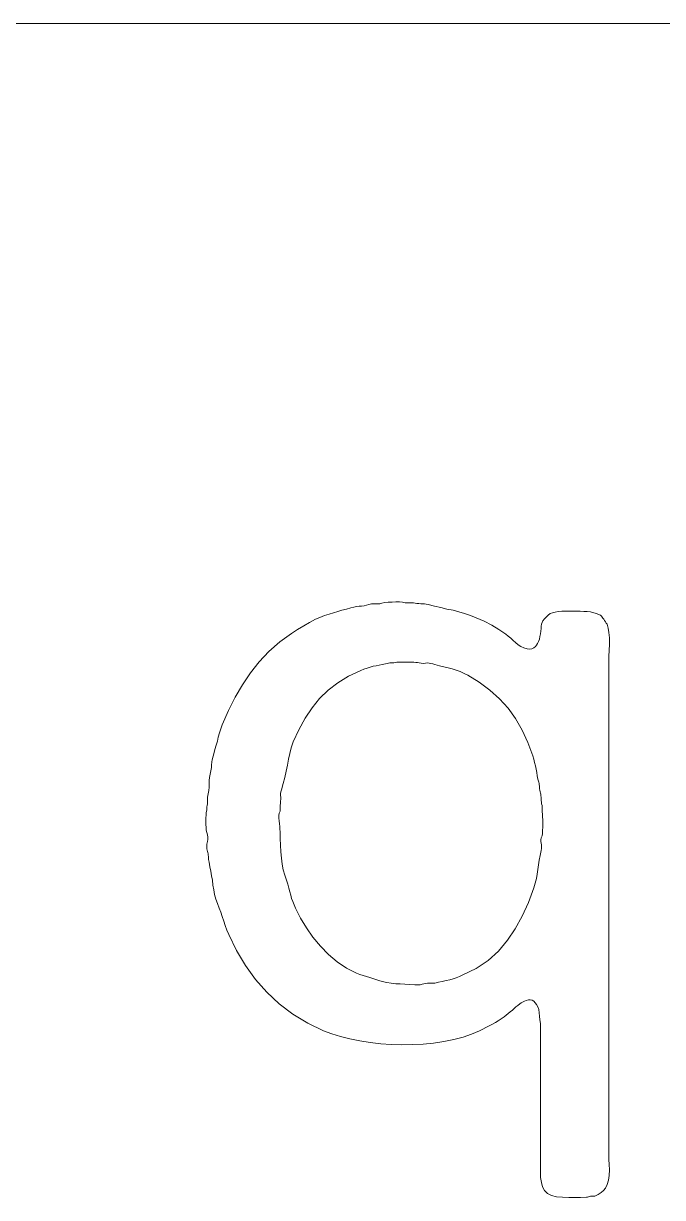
# Model space of a CAD drawing. Header units: millimetres. Extents: x 0 to 160, y 0 to 160.
# Drawn here: x 104.13 to 115.01, y 139.99 to 160 of the extents above; entities that cross this region are included whole.
import ezdxf

# ---------------------------------------------------------------- set-up
doc = ezdxf.new("R2010")
doc.units = ezdxf.units.MM
doc.layers.add('LayerBaseFrame', color=1, linetype='CONTINUOUS', lineweight=0)
doc.layers.add('TextOutline', color=7, linetype='CONTINUOUS', lineweight=0)

# ---------------------------------------------------------------- blocks, each defined once
blk = doc.blocks.new('ELayerBase')
at = {"layer": 'LayerBaseFrame'}
blk.add_line((140, 0), (20, 0), dxfattribs=at)

msp = doc.modelspace()

# ---------------------------------------------------------------- linework, layer by layer
at = {"layer": 'TextOutline'}
for p, q in [((109.701, 150.042), (109.749, 150.054)), ((109.749, 150.054), (109.796, 150.063)), ((109.796, 150.063), (109.84, 150.068)), ((109.84, 150.068), (109.883, 150.07)), ((109.883, 150.07), (109.925, 150.078)), ((109.883, 150.07), (109.883, 150.07)), ((109.883, 150.07), (109.883, 150.07)), ((109.925, 150.078), (109.967, 150.088)), ((109.967, 150.088), (110.009, 150.099)), ((110.009, 150.099), (110.052, 150.112)), ((110.052, 150.112), (110.192, 150.112)), ((110.192, 150.112), (110.231, 150.124)), ((110.192, 150.112), (110.192, 150.112)), ((110.192, 150.112), (110.192, 150.112)), ((110.231, 150.124), (110.279, 150.133)), ((110.279, 150.133), (110.336, 150.138)), ((110.336, 150.138), (110.402, 150.14)), ((110.402, 150.14), (110.469, 150.145)), ((110.402, 150.14), (110.402, 150.14)), ((110.402, 150.14), (110.402, 150.14)), ((110.469, 150.145), (110.528, 150.144)), ((110.528, 150.144), (110.581, 150.138)), ((110.581, 150.138), (110.627, 150.126)), ((110.627, 150.126), (110.767, 150.126)), ((110.767, 150.126), (110.767, 150.126)), ((110.767, 150.126), (110.767, 150.126)), ((110.767, 150.126), (110.796, 150.12)), ((110.796, 150.12), (110.826, 150.116)), ((110.826, 150.116), (110.859, 150.113)), ((110.859, 150.113), (110.893, 150.112)), ((110.893, 150.112), (110.893, 150.112)), ((110.893, 150.112), (110.893, 150.112)), ((110.893, 150.112), (110.922, 150.111)), ((110.922, 150.111), (110.953, 150.109)), ((110.953, 150.109), (110.985, 150.104)), ((110.985, 150.104), (111.019, 150.098)), ((111.019, 150.098), (111.019, 150.098)), ((111.019, 150.098), (111.019, 150.098)), ((111.019, 150.098), (111.125, 150.071)), ((111.125, 150.071), (111.23, 150.046)), ((109.098, 149.846), (109.175, 149.879)), ((109.175, 149.879), (109.252, 149.909)), ((109.252, 149.909), (109.329, 149.935)), ((109.329, 149.935), (109.406, 149.958)), ((109.406, 149.958), (109.477, 149.979)), ((109.406, 149.958), (109.406, 149.958)), ((109.406, 149.958), (109.406, 149.958)), ((109.477, 149.979), (109.55, 150)), ((109.55, 150), (109.625, 150.021)), ((109.625, 150.021), (109.701, 150.042)), ((109.701, 150.042), (109.701, 150.042)), ((109.701, 150.042), (109.701, 150.042)), ((111.23, 150.046), (111.335, 150.022)), ((111.335, 150.022), (111.44, 150)), ((111.44, 150), (111.44, 150)), ((111.44, 150), (111.44, 150)), ((111.44, 150), (111.538, 149.976)), ((111.538, 149.976), (111.636, 149.947)), ((111.636, 149.947), (111.735, 149.913)), ((111.735, 149.913), (111.833, 149.874)), ((111.833, 149.874), (111.833, 149.874)), ((111.833, 149.874), (111.833, 149.874)), ((111.833, 149.874), (111.97, 149.814)), ((112.998, 149.852), (113.028, 149.884)), ((113.028, 149.884), (113.061, 149.915)), ((113.061, 149.915), (113.095, 149.944)), ((113.095, 149.944), (113.134, 149.957)), ((113.095, 149.944), (113.095, 149.944)), ((113.095, 149.944), (113.095, 149.944)), ((113.134, 149.957), (113.179, 149.968)), ((113.179, 149.968), (113.232, 149.978)), ((113.232, 149.978), (113.291, 149.986)), ((113.291, 149.986), (113.291, 149.986)), ((113.291, 149.986), (113.291, 149.986)), ((113.291, 149.986), (113.349, 149.986)), ((113.349, 149.986), (113.411, 149.986)), ((113.411, 149.986), (113.475, 149.986)), ((113.475, 149.986), (113.544, 149.986)), ((113.544, 149.986), (113.544, 149.986)), ((113.544, 149.986), (113.544, 149.986)), ((113.544, 149.986), (113.606, 149.985)), ((113.606, 149.985), (113.667, 149.982)), ((113.667, 149.982), (113.725, 149.978)), ((113.725, 149.978), (113.782, 149.972)), ((113.782, 149.972), (113.782, 149.972)), ((113.782, 149.972), (113.782, 149.972)), ((113.782, 149.972), (113.835, 149.958)), ((113.835, 149.958), (113.88, 149.944)), ((113.88, 149.944), (113.919, 149.93)), ((113.919, 149.93), (113.951, 149.916)), ((113.951, 149.916), (113.951, 149.916)), ((113.951, 149.916), (113.951, 149.916)), ((113.951, 149.916), (113.965, 149.901)), ((113.965, 149.901), (113.979, 149.884)), ((113.979, 149.884), (113.993, 149.866)), ((113.993, 149.866), (114.007, 149.846)), ((108.691, 149.607), (108.795, 149.675)), ((108.795, 149.675), (108.898, 149.737)), ((108.898, 149.737), (108.999, 149.794)), ((108.999, 149.794), (109.098, 149.846)), ((109.098, 149.846), (109.098, 149.846)), ((109.098, 149.846), (109.098, 149.846)), ((111.97, 149.814), (112.099, 149.748)), ((112.099, 149.748), (112.222, 149.674)), ((112.222, 149.674), (112.338, 149.593)), ((112.934, 149.643), (112.941, 149.691)), ((112.941, 149.691), (112.943, 149.731)), ((112.941, 149.691), (112.941, 149.691)), ((112.941, 149.691), (112.941, 149.691)), ((112.943, 149.731), (112.948, 149.765)), ((112.948, 149.765), (112.957, 149.794)), ((112.957, 149.794), (112.969, 149.818)), ((112.969, 149.818), (112.998, 149.852)), ((112.969, 149.818), (112.969, 149.818)), ((112.969, 149.818), (112.969, 149.818)), ((114.007, 149.846), (114.007, 149.846)), ((114.007, 149.846), (114.007, 149.846)), ((114.007, 149.846), (114.021, 149.825)), ((114.021, 149.825), (114.035, 149.804)), ((114.035, 149.804), (114.049, 149.783)), ((114.049, 149.783), (114.063, 149.762)), ((114.063, 149.762), (114.063, 149.762)), ((114.063, 149.762), (114.063, 149.762)), ((114.063, 149.762), (114.081, 149.698)), ((114.081, 149.698), (114.094, 149.621)), ((108.305, 149.299), (108.49, 149.46)), ((108.49, 149.46), (108.691, 149.607)), ((108.691, 149.607), (108.691, 149.607)), ((108.691, 149.607), (108.691, 149.607)), ((112.338, 149.593), (112.338, 149.593)), ((112.338, 149.593), (112.338, 149.593)), ((112.338, 149.593), (112.38, 149.558)), ((112.38, 149.558), (112.422, 149.523)), ((112.422, 149.523), (112.464, 149.488)), ((112.464, 149.488), (112.506, 149.453)), ((112.506, 149.453), (112.506, 149.453)), ((112.506, 149.453), (112.506, 149.453)), ((112.506, 149.453), (112.55, 149.414)), ((112.881, 149.435), (112.898, 149.47)), ((112.898, 149.47), (112.913, 149.509)), ((112.913, 149.509), (112.92, 149.552)), ((112.913, 149.509), (112.913, 149.509)), ((112.913, 149.509), (112.913, 149.509)), ((112.92, 149.552), (112.927, 149.597)), ((112.927, 149.597), (112.934, 149.643)), ((114.094, 149.621), (114.102, 149.53)), ((114.102, 149.53), (114.105, 149.425)), ((108.139, 149.123), (108.305, 149.299)), ((112.55, 149.414), (112.597, 149.383)), ((112.597, 149.383), (112.648, 149.358)), ((112.648, 149.358), (112.702, 149.341)), ((112.702, 149.341), (112.702, 149.341)), ((112.702, 149.341), (112.702, 149.341)), ((112.702, 149.341), (112.743, 149.338)), ((112.743, 149.338), (112.779, 149.344)), ((112.779, 149.344), (112.813, 149.359)), ((112.813, 149.359), (112.843, 149.383)), ((112.843, 149.383), (112.863, 149.407)), ((112.843, 149.383), (112.843, 149.383)), ((112.843, 149.383), (112.843, 149.383)), ((112.863, 149.407), (112.881, 149.435)), ((114.099, 149.317), (114.094, 149.218)), ((114.105, 149.425), (114.099, 149.317)), ((114.105, 149.425), (114.105, 149.425)), ((114.105, 149.425), (114.105, 149.425)), ((107.99, 148.934), (108.139, 149.123)), ((110.13, 149.054), (110.08, 149.046)), ((110.181, 149.064), (110.13, 149.054)), ((110.235, 149.075), (110.181, 149.064)), ((110.29, 149.088), (110.235, 149.075)), ((110.317, 149.094), (110.29, 149.088)), ((110.29, 149.088), (110.29, 149.088)), ((110.29, 149.088), (110.29, 149.088)), ((110.343, 149.099), (110.317, 149.094)), ((110.366, 149.102), (110.343, 149.099)), ((110.388, 149.102), (110.366, 149.102)), ((110.41, 149.103), (110.388, 149.102)), ((110.388, 149.102), (110.388, 149.102)), ((110.388, 149.102), (110.388, 149.102)), ((110.434, 149.106), (110.41, 149.103)), ((110.459, 149.11), (110.434, 149.106)), ((110.486, 149.116), (110.459, 149.11)), ((110.613, 149.116), (110.486, 149.116)), ((110.486, 149.116), (110.486, 149.116)), ((110.486, 149.116), (110.486, 149.116)), ((110.642, 149.116), (110.613, 149.116)), ((110.672, 149.116), (110.642, 149.116)), ((110.705, 149.116), (110.672, 149.116)), ((110.739, 149.116), (110.705, 149.116)), ((110.773, 149.116), (110.739, 149.116)), ((110.739, 149.116), (110.739, 149.116)), ((110.739, 149.116), (110.739, 149.116)), ((110.805, 149.113), (110.773, 149.116)), ((110.836, 149.109), (110.805, 149.113)), ((110.865, 149.102), (110.836, 149.109)), ((110.9, 149.097), (110.865, 149.102)), ((110.865, 149.102), (110.865, 149.102)), ((110.865, 149.102), (110.865, 149.102)), ((110.935, 149.095), (110.9, 149.097)), ((110.97, 149.097), (110.935, 149.095)), ((111.005, 149.102), (110.97, 149.097)), ((111.034, 149.101), (111.005, 149.102)), ((111.005, 149.102), (111.005, 149.102)), ((111.005, 149.102), (111.005, 149.102)), ((111.065, 149.095), (111.034, 149.101)), ((111.097, 149.087), (111.065, 149.095)), ((111.132, 149.074), (111.097, 149.087)), ((111.208, 149.054), (111.132, 149.074)), ((111.132, 149.074), (111.132, 149.074)), ((111.132, 149.074), (111.132, 149.074)), ((111.282, 149.036), (111.208, 149.054)), ((114.092, 149.128), (114.091, 149.046)), ((114.094, 149.218), (114.092, 149.128)), ((107.855, 148.732), (107.99, 148.934)), ((107.99, 148.934), (107.99, 148.934)), ((107.99, 148.934), (107.99, 148.934)), ((109.662, 148.878), (109.477, 148.766)), ((109.869, 148.976), (109.662, 148.878)), ((109.924, 148.996), (109.869, 148.976)), ((109.869, 148.976), (109.869, 148.976)), ((109.869, 148.976), (109.869, 148.976)), ((109.978, 149.015), (109.924, 148.996)), ((110.03, 149.031), (109.978, 149.015)), ((110.08, 149.046), (110.03, 149.031)), ((110.08, 149.046), (110.08, 149.046)), ((110.08, 149.046), (110.08, 149.046)), ((111.355, 149.019), (111.282, 149.036)), ((111.426, 149.004), (111.355, 149.019)), ((111.495, 148.981), (111.426, 149.004)), ((111.426, 149.004), (111.426, 149.004)), ((111.426, 149.004), (111.426, 149.004)), ((111.563, 148.955), (111.495, 148.981)), ((111.629, 148.925), (111.563, 148.955)), ((111.693, 148.892), (111.629, 148.925)), ((111.888, 148.773), (111.693, 148.892)), ((111.693, 148.892), (111.693, 148.892)), ((111.693, 148.892), (111.693, 148.892)), ((114.091, 149.046), (114.091, 140.813)), ((107.73, 148.517), (107.855, 148.732)), ((109.477, 148.766), (109.312, 148.64)), ((112.068, 148.64), (111.888, 148.773)), ((107.616, 148.29), (107.73, 148.517)), ((109.168, 148.499), (109.04, 148.337)), ((109.312, 148.64), (109.168, 148.499)), ((109.168, 148.499), (109.168, 148.499)), ((109.168, 148.499), (109.168, 148.499)), ((112.232, 148.492), (112.068, 148.64)), ((112.38, 148.331), (112.232, 148.492)), ((107.513, 148.05), (107.616, 148.29)), ((109.04, 148.337), (108.923, 148.159)), ((112.506, 148.154), (112.38, 148.331)), ((112.38, 148.331), (112.38, 148.331)), ((112.38, 148.331), (112.38, 148.331)), ((108.923, 148.159), (108.816, 147.965)), ((112.618, 147.959), (112.506, 148.154)), ((107.445, 147.84), (107.464, 147.91)), ((107.464, 147.91), (107.487, 147.98)), ((107.487, 147.98), (107.513, 148.05)), ((107.513, 148.05), (107.513, 148.05)), ((107.513, 148.05), (107.513, 148.05)), ((108.816, 147.965), (108.719, 147.756)), ((112.716, 147.747), (112.618, 147.959)), ((107.387, 147.626), (107.408, 147.699)), ((107.408, 147.699), (107.429, 147.77)), ((107.429, 147.77), (107.445, 147.84)), ((107.429, 147.77), (107.429, 147.77)), ((107.429, 147.77), (107.429, 147.77)), ((108.687, 147.658), (108.66, 147.56)), ((108.719, 147.756), (108.687, 147.658)), ((108.719, 147.756), (108.719, 147.756)), ((108.719, 147.756), (108.719, 147.756)), ((112.801, 147.518), (112.716, 147.747)), ((107.339, 147.448), (107.345, 147.475)), ((107.345, 147.475), (107.366, 147.552)), ((107.345, 147.475), (107.345, 147.475)), ((107.345, 147.475), (107.345, 147.475)), ((107.366, 147.552), (107.387, 147.626)), ((108.638, 147.461), (108.621, 147.363)), ((108.66, 147.56), (108.638, 147.461)), ((112.815, 147.461), (112.801, 147.518)), ((112.801, 147.518), (112.801, 147.518)), ((112.801, 147.518), (112.801, 147.518)), ((112.829, 147.405), (112.815, 147.461)), ((107.304, 147.209), (107.317, 147.265)), ((107.317, 147.265), (107.323, 147.293)), ((107.317, 147.265), (107.317, 147.265)), ((107.317, 147.265), (107.317, 147.265)), ((107.323, 147.293), (107.327, 147.321)), ((107.327, 147.321), (107.33, 147.349)), ((107.33, 147.349), (107.331, 147.377)), ((107.331, 147.377), (107.332, 147.399)), ((107.331, 147.377), (107.331, 147.377)), ((107.331, 147.377), (107.331, 147.377)), ((107.332, 147.399), (107.334, 147.423)), ((107.334, 147.423), (107.339, 147.448)), ((108.599, 147.258), (108.575, 147.153)), ((108.621, 147.363), (108.599, 147.258)), ((108.621, 147.363), (108.621, 147.363)), ((108.621, 147.363), (108.621, 147.363)), ((112.843, 147.349), (112.829, 147.405)), ((112.857, 147.293), (112.843, 147.349)), ((112.865, 147.237), (112.857, 147.293)), ((112.857, 147.293), (112.857, 147.293)), ((112.857, 147.293), (112.857, 147.293)), ((107.289, 147.041), (107.29, 147.097)), ((107.29, 147.097), (107.296, 147.153)), ((107.296, 147.153), (107.304, 147.209)), ((108.575, 147.153), (108.55, 147.048)), ((112.874, 147.181), (112.865, 147.237)), ((112.886, 147.125), (112.874, 147.181)), ((112.899, 147.069), (112.886, 147.125)), ((112.905, 147.048), (112.899, 147.069)), ((112.899, 147.069), (112.899, 147.069)), ((112.899, 147.069), (112.899, 147.069)), ((107.261, 146.816), (107.273, 146.872)), ((107.273, 146.872), (107.282, 146.928)), ((107.282, 146.928), (107.287, 146.985)), ((107.287, 146.985), (107.289, 147.041)), ((107.289, 147.041), (107.289, 147.041)), ((107.289, 147.041), (107.289, 147.041)), ((108.505, 146.876), (108.504, 146.845)), ((108.511, 146.908), (108.505, 146.876)), ((108.523, 146.942), (108.511, 146.908)), ((108.55, 147.048), (108.523, 146.942)), ((108.523, 146.942), (108.523, 146.942)), ((108.523, 146.942), (108.523, 146.942)), ((112.909, 147.027), (112.905, 147.048)), ((112.912, 147.006), (112.909, 147.027)), ((112.913, 146.985), (112.912, 147.006)), ((112.914, 146.957), (112.913, 146.985)), ((112.913, 146.985), (112.913, 146.985)), ((112.913, 146.985), (112.913, 146.985)), ((112.916, 146.932), (112.914, 146.957)), ((112.921, 146.908), (112.916, 146.932)), ((112.927, 146.886), (112.921, 146.908)), ((112.933, 146.864), (112.927, 146.886)), ((112.927, 146.886), (112.927, 146.886)), ((112.927, 146.886), (112.927, 146.886)), ((112.937, 146.841), (112.933, 146.864)), ((107.25, 146.648), (107.254, 146.676)), ((107.254, 146.676), (107.261, 146.704)), ((107.261, 146.783), (107.261, 146.816)), ((107.261, 146.816), (107.261, 146.816)), ((107.261, 146.816), (107.261, 146.816)), ((107.261, 146.753), (107.261, 146.783)), ((107.261, 146.727), (107.261, 146.753)), ((107.261, 146.704), (107.261, 146.727)), ((107.261, 146.704), (107.261, 146.704)), ((107.261, 146.704), (107.261, 146.704)), ((108.501, 146.711), (108.495, 146.676)), ((108.495, 146.676), (108.495, 146.578)), ((108.505, 146.746), (108.501, 146.711)), ((108.504, 146.845), (108.509, 146.816)), ((108.508, 146.781), (108.505, 146.746)), ((108.509, 146.816), (108.508, 146.781)), ((108.509, 146.816), (108.509, 146.816)), ((108.509, 146.816), (108.509, 146.816)), ((112.94, 146.815), (112.937, 146.841)), ((112.941, 146.788), (112.94, 146.815)), ((112.942, 146.76), (112.941, 146.788)), ((112.941, 146.788), (112.941, 146.788)), ((112.941, 146.788), (112.941, 146.788)), ((112.944, 146.732), (112.942, 146.76)), ((112.949, 146.704), (112.944, 146.732)), ((112.955, 146.676), (112.949, 146.704)), ((112.955, 146.564), (112.955, 146.676)), ((112.955, 146.676), (112.955, 146.676)), ((112.955, 146.676), (112.955, 146.676)), ((107.232, 146.41), (107.233, 146.463)), ((107.233, 146.463), (107.236, 146.511)), ((107.236, 146.511), (107.24, 146.554)), ((107.24, 146.554), (107.247, 146.592)), ((107.247, 146.62), (107.25, 146.648)), ((107.247, 146.592), (107.247, 146.62)), ((107.247, 146.592), (107.247, 146.592)), ((107.247, 146.592), (107.247, 146.592)), ((108.477, 146.501), (108.476, 146.457)), ((108.476, 146.457), (108.481, 146.41)), ((108.483, 146.541), (108.477, 146.501)), ((108.495, 146.578), (108.483, 146.541)), ((108.495, 146.578), (108.495, 146.578)), ((108.495, 146.578), (108.495, 146.578)), ((112.961, 146.525), (112.955, 146.564)), ((112.965, 146.48), (112.961, 146.525)), ((112.968, 146.427), (112.965, 146.48)), ((107.233, 146.35), (107.232, 146.41)), ((107.232, 146.41), (107.232, 146.41)), ((107.232, 146.41), (107.232, 146.41)), ((107.236, 146.297), (107.233, 146.35)), ((107.24, 146.252), (107.236, 146.297)), ((107.247, 146.213), (107.24, 146.252)), ((108.481, 146.41), (108.481, 146.41)), ((108.481, 146.41), (108.481, 146.41)), ((108.481, 146.41), (108.487, 146.361)), ((108.487, 146.361), (108.491, 146.315)), ((108.491, 146.315), (108.494, 146.27)), ((108.494, 146.27), (108.495, 146.227)), ((112.965, 146.245), (112.968, 146.302)), ((112.969, 146.367), (112.968, 146.427)), ((112.968, 146.302), (112.969, 146.367)), ((112.969, 146.367), (112.969, 146.367)), ((112.969, 146.367), (112.969, 146.367)), ((107.247, 146.213), (107.247, 146.213)), ((107.247, 146.213), (107.247, 146.213)), ((107.258, 146.172), (107.247, 146.213)), ((107.25, 146.017), (107.261, 146.059)), ((107.264, 146.133), (107.258, 146.172)), ((107.261, 146.059), (107.265, 146.095)), ((107.261, 146.059), (107.261, 146.059)), ((107.261, 146.059), (107.261, 146.059)), ((107.265, 146.095), (107.264, 146.133)), ((108.495, 146.227), (108.495, 146.227)), ((108.495, 146.227), (108.495, 146.227)), ((108.495, 146.227), (108.497, 146.11)), ((108.497, 146.11), (108.502, 145.996)), ((112.936, 146.06), (112.937, 146.09)), ((112.941, 146.031), (112.936, 146.06)), ((112.937, 146.09), (112.943, 146.123)), ((112.943, 146.123), (112.955, 146.157)), ((112.955, 146.157), (112.961, 146.197)), ((112.955, 146.157), (112.955, 146.157)), ((112.955, 146.157), (112.955, 146.157)), ((112.961, 146.197), (112.965, 146.245)), ((107.247, 145.975), (107.25, 146.017)), ((107.25, 145.933), (107.247, 145.975)), ((107.261, 145.891), (107.25, 145.933)), ((107.267, 145.87), (107.261, 145.891)), ((107.261, 145.891), (107.261, 145.891)), ((107.261, 145.891), (107.261, 145.891)), ((107.271, 145.849), (107.267, 145.87)), ((108.502, 145.996), (108.511, 145.885)), ((108.511, 145.885), (108.523, 145.778)), ((112.921, 145.821), (112.941, 145.905)), ((112.946, 146.002), (112.941, 146.031)), ((112.941, 146.031), (112.941, 146.031)), ((112.941, 146.031), (112.941, 146.031)), ((112.941, 145.905), (112.946, 145.939)), ((112.941, 145.905), (112.941, 145.905)), ((112.941, 145.905), (112.941, 145.905)), ((112.948, 145.971), (112.946, 146.002)), ((112.946, 145.939), (112.948, 145.971)), ((107.274, 145.827), (107.271, 145.849)), ((107.275, 145.806), (107.274, 145.827)), ((107.275, 145.779), (107.275, 145.806)), ((107.275, 145.806), (107.275, 145.806)), ((107.275, 145.806), (107.275, 145.806)), ((107.278, 145.754), (107.275, 145.779)), ((107.282, 145.73), (107.278, 145.754)), ((107.289, 145.708), (107.282, 145.73)), ((107.303, 145.631), (107.289, 145.708)), ((107.289, 145.708), (107.289, 145.708)), ((107.289, 145.708), (107.289, 145.708)), ((108.523, 145.778), (108.523, 145.778)), ((108.523, 145.778), (108.523, 145.778)), ((108.523, 145.778), (108.533, 145.676)), ((108.533, 145.676), (108.551, 145.579)), ((112.885, 145.582), (112.893, 145.66)), ((112.893, 145.66), (112.906, 145.74)), ((112.906, 145.74), (112.921, 145.821)), ((107.317, 145.554), (107.303, 145.631)), ((107.331, 145.477), (107.317, 145.554)), ((107.345, 145.4), (107.331, 145.477)), ((108.551, 145.579), (108.575, 145.487)), ((108.575, 145.487), (108.607, 145.4)), ((112.86, 145.428), (112.875, 145.505)), ((112.875, 145.505), (112.885, 145.582)), ((112.885, 145.582), (112.885, 145.582)), ((112.885, 145.582), (112.885, 145.582)), ((107.353, 145.316), (107.345, 145.4)), ((107.345, 145.4), (107.345, 145.4)), ((107.345, 145.4), (107.345, 145.4)), ((107.366, 145.235), (107.353, 145.316)), ((108.607, 145.4), (108.607, 145.4)), ((108.607, 145.4), (108.607, 145.4)), ((108.607, 145.4), (108.627, 145.331)), ((108.627, 145.331), (108.646, 145.266)), ((108.646, 145.266), (108.662, 145.205)), ((112.723, 145.023), (112.815, 145.273)), ((112.815, 145.273), (112.84, 145.351)), ((112.815, 145.273), (112.815, 145.273)), ((112.815, 145.273), (112.815, 145.273)), ((112.84, 145.351), (112.86, 145.428)), ((107.382, 145.155), (107.366, 145.235)), ((107.401, 145.077), (107.382, 145.155)), ((107.429, 145.001), (107.401, 145.077)), ((107.401, 145.077), (107.401, 145.077)), ((107.401, 145.077), (107.401, 145.077)), ((108.662, 145.205), (108.677, 145.147)), ((108.677, 145.147), (108.677, 145.147)), ((108.677, 145.147), (108.677, 145.147)), ((108.677, 145.147), (108.693, 145.091)), ((108.693, 145.091), (108.712, 145.035)), ((107.457, 144.926), (107.429, 145.001)), ((107.485, 144.854), (107.457, 144.926)), ((107.513, 144.783), (107.485, 144.854)), ((108.712, 145.035), (108.735, 144.979)), ((108.735, 144.979), (108.761, 144.923)), ((108.761, 144.923), (108.761, 144.923)), ((108.761, 144.923), (108.761, 144.923)), ((108.761, 144.923), (108.845, 144.751)), ((112.618, 144.79), (112.723, 145.023)), ((107.536, 144.705), (107.513, 144.783)), ((107.513, 144.783), (107.513, 144.783)), ((107.513, 144.783), (107.513, 144.783)), ((107.562, 144.628), (107.536, 144.705)), ((108.845, 144.751), (108.944, 144.586)), ((112.499, 144.574), (112.618, 144.79)), ((107.592, 144.551), (107.562, 144.628)), ((107.625, 144.474), (107.592, 144.551)), ((107.755, 144.202), (107.625, 144.474)), ((107.625, 144.474), (107.625, 144.474)), ((107.625, 144.474), (107.625, 144.474)), ((108.944, 144.586), (109.056, 144.428)), ((112.366, 144.376), (112.499, 144.574)), ((109.056, 144.428), (109.182, 144.278)), ((109.182, 144.278), (109.182, 144.278)), ((109.182, 144.278), (109.182, 144.278)), ((109.182, 144.278), (109.321, 144.133)), ((112.213, 144.192), (112.366, 144.376)), ((112.366, 144.376), (112.366, 144.376)), ((112.366, 144.376), (112.366, 144.376)), ((107.906, 143.948), (107.755, 144.202)), ((109.321, 144.133), (109.47, 144.008)), ((112.036, 144.032), (112.213, 144.192)), ((108.078, 143.711), (107.906, 143.948)), ((109.47, 144.008), (109.629, 143.902)), ((109.629, 143.902), (109.799, 143.815)), ((111.608, 143.787), (111.835, 143.897)), ((111.835, 143.897), (112.036, 144.032)), ((108.27, 143.492), (108.078, 143.711)), ((109.799, 143.815), (109.799, 143.815)), ((109.799, 143.815), (109.799, 143.815)), ((109.799, 143.815), (109.855, 143.795)), ((109.855, 143.795), (109.911, 143.776)), ((109.911, 143.776), (109.967, 143.76)), ((109.967, 143.76), (110.024, 143.745)), ((110.024, 143.745), (110.024, 143.745)), ((110.024, 143.745), (110.024, 143.745)), ((110.024, 143.745), (110.073, 143.725)), ((110.073, 143.725), (110.125, 143.706)), ((110.125, 143.706), (110.179, 143.69)), ((110.179, 143.69), (110.234, 143.675)), ((110.234, 143.675), (110.234, 143.675)), ((110.234, 143.675), (110.234, 143.675)), ((110.234, 143.675), (110.311, 143.656)), ((110.311, 143.656), (110.388, 143.643)), ((111.132, 143.647), (111.195, 143.661)), ((111.195, 143.661), (111.258, 143.675)), ((111.258, 143.675), (111.321, 143.689)), ((111.321, 143.689), (111.384, 143.703)), ((111.384, 143.703), (111.44, 143.718)), ((111.384, 143.703), (111.384, 143.703)), ((111.384, 143.703), (111.384, 143.703)), ((111.44, 143.718), (111.496, 143.738)), ((111.496, 143.738), (111.552, 143.761)), ((111.552, 143.761), (111.608, 143.787)), ((111.608, 143.787), (111.608, 143.787)), ((111.608, 143.787), (111.608, 143.787)), ((108.483, 143.293), (108.27, 143.492)), ((108.27, 143.492), (108.27, 143.492)), ((108.27, 143.492), (108.27, 143.492)), ((110.388, 143.643), (110.465, 143.635)), ((110.465, 143.635), (110.542, 143.633)), ((110.542, 143.633), (110.542, 143.633)), ((110.542, 143.633), (110.542, 143.633)), ((110.542, 143.633), (110.621, 143.626)), ((110.621, 143.626), (110.704, 143.622)), ((110.704, 143.622), (110.79, 143.619)), ((110.79, 143.619), (110.879, 143.619)), ((110.879, 143.619), (110.913, 143.626)), ((110.879, 143.619), (110.879, 143.619)), ((110.879, 143.619), (110.879, 143.619)), ((110.913, 143.626), (110.946, 143.633)), ((110.946, 143.633), (110.976, 143.64)), ((110.976, 143.64), (111.005, 143.647)), ((111.005, 143.647), (111.005, 143.647)), ((111.005, 143.647), (111.005, 143.647)), ((111.005, 143.647), (111.034, 143.647)), ((111.034, 143.647), (111.065, 143.647)), ((111.065, 143.647), (111.097, 143.647)), ((111.097, 143.647), (111.132, 143.647)), ((111.132, 143.647), (111.132, 143.647)), ((111.132, 143.647), (111.132, 143.647)), ((108.716, 143.117), (108.483, 143.293)), ((112.542, 143.268), (112.509, 143.24)), ((112.576, 143.296), (112.542, 143.268)), ((112.599, 143.31), (112.576, 143.296)), ((112.576, 143.296), (112.576, 143.296)), ((112.576, 143.296), (112.576, 143.296)), ((112.625, 143.324), (112.599, 143.31)), ((112.655, 143.338), (112.625, 143.324)), ((112.688, 143.352), (112.655, 143.338)), ((112.723, 143.362), (112.688, 143.352)), ((112.688, 143.352), (112.688, 143.352)), ((112.688, 143.352), (112.688, 143.352)), ((112.755, 143.363), (112.723, 143.362)), ((112.786, 143.355), (112.755, 143.363)), ((112.815, 143.338), (112.786, 143.355)), ((112.841, 143.313), (112.815, 143.338)), ((112.815, 143.338), (112.815, 143.338)), ((112.815, 143.338), (112.815, 143.338)), ((112.864, 143.282), (112.841, 143.313)), ((112.883, 143.243), (112.864, 143.282)), ((108.967, 142.964), (108.716, 143.117)), ((112.31, 143.072), (112.261, 143.037)), ((112.345, 143.1), (112.31, 143.072)), ((112.31, 143.072), (112.31, 143.072)), ((112.31, 143.072), (112.31, 143.072)), ((112.38, 143.128), (112.345, 143.1)), ((112.415, 143.156), (112.38, 143.128)), ((112.45, 143.184), (112.415, 143.156)), ((112.479, 143.212), (112.45, 143.184)), ((112.45, 143.184), (112.45, 143.184)), ((112.45, 143.184), (112.45, 143.184)), ((112.509, 143.24), (112.479, 143.212)), ((112.899, 143.198), (112.883, 143.243)), ((112.906, 143.141), (112.899, 143.198)), ((112.899, 143.198), (112.899, 143.198)), ((112.899, 143.198), (112.899, 143.198)), ((112.913, 143.082), (112.906, 143.141)), ((112.92, 143.022), (112.913, 143.082)), ((109.238, 142.833), (108.967, 142.964)), ((111.945, 142.861), (111.889, 142.833)), ((112.001, 142.889), (111.945, 142.861)), ((112.057, 142.917), (112.001, 142.889)), ((112.113, 142.945), (112.057, 142.917)), ((112.162, 142.974), (112.113, 142.945)), ((112.113, 142.945), (112.113, 142.945)), ((112.113, 142.945), (112.113, 142.945)), ((112.211, 143.005), (112.162, 142.974)), ((112.261, 143.037), (112.211, 143.005)), ((112.927, 142.959), (112.92, 143.022)), ((112.927, 142.89), (112.927, 142.959)), ((112.927, 142.959), (112.927, 142.959)), ((112.927, 142.959), (112.927, 142.959)), ((112.927, 142.823), (112.927, 142.89)), ((109.377, 142.781), (109.238, 142.833)), ((109.238, 142.833), (109.238, 142.833)), ((109.238, 142.833), (109.238, 142.833)), ((109.526, 142.735), (109.377, 142.781)), ((109.685, 142.696), (109.526, 142.735)), ((109.855, 142.665), (109.685, 142.696)), ((110.031, 142.634), (109.855, 142.665)), ((109.855, 142.665), (109.855, 142.665)), ((109.855, 142.665), (109.855, 142.665)), ((111.286, 142.651), (111.11, 142.626)), ((111.455, 142.683), (111.286, 142.651)), ((111.286, 142.651), (111.286, 142.651)), ((111.286, 142.651), (111.286, 142.651)), ((111.612, 142.724), (111.455, 142.683)), ((111.757, 142.774), (111.612, 142.724)), ((111.889, 142.833), (111.757, 142.774)), ((111.889, 142.833), (111.889, 142.833)), ((111.889, 142.833), (111.889, 142.833)), ((112.927, 142.757), (112.927, 142.823)), ((112.927, 142.693), (112.927, 142.757)), ((112.927, 142.625), (112.927, 142.693)), ((112.927, 142.693), (112.927, 142.693)), ((112.927, 142.693), (112.927, 142.693)), ((110.209, 142.612), (110.031, 142.634)), ((110.389, 142.599), (110.209, 142.612)), ((110.571, 142.595), (110.389, 142.599)), ((110.752, 142.598), (110.571, 142.595)), ((110.571, 142.595), (110.571, 142.595)), ((110.571, 142.595), (110.571, 142.595)), ((110.932, 142.609), (110.752, 142.598)), ((111.11, 142.626), (110.932, 142.609)), ((112.927, 142.563), (112.927, 142.625)), ((112.927, 142.506), (112.927, 142.563)), ((112.927, 142.454), (112.927, 142.506)), ((112.927, 140.813), (112.927, 142.454)), ((112.927, 142.454), (112.927, 142.454)), ((112.927, 142.454), (112.927, 142.454)), ((112.927, 140.721), (112.927, 140.813)), ((112.927, 140.628), (112.927, 140.721)), ((114.091, 140.813), (114.091, 140.813)), ((114.091, 140.813), (114.091, 140.813)), ((114.091, 140.813), (114.092, 140.728)), ((114.092, 140.728), (114.094, 140.642)), ((112.927, 140.532), (112.927, 140.628)), ((112.927, 140.435), (112.927, 140.532)), ((114.094, 140.642), (114.099, 140.553)), ((114.099, 140.553), (114.105, 140.463)), ((114.105, 140.463), (114.1, 140.37)), ((114.105, 140.463), (114.105, 140.463)), ((114.105, 140.463), (114.105, 140.463)), ((112.931, 140.336), (112.927, 140.435)), ((112.927, 140.435), (112.927, 140.435)), ((112.927, 140.435), (112.927, 140.435)), ((112.944, 140.249), (112.931, 140.336)), ((114.087, 140.288), (114.065, 140.216)), ((114.1, 140.37), (114.087, 140.288)), ((112.966, 140.174), (112.944, 140.249)), ((112.997, 140.112), (112.966, 140.174)), ((113.048, 140.063), (112.997, 140.112)), ((112.997, 140.112), (112.997, 140.112)), ((112.997, 140.112), (112.997, 140.112)), ((113.116, 140.028), (113.048, 140.063)), ((113.961, 140.077), (113.911, 140.044)), ((114.002, 140.114), (113.961, 140.077)), ((114.035, 140.154), (114.002, 140.114)), ((114.065, 140.216), (114.035, 140.154)), ((114.035, 140.154), (114.035, 140.154)), ((114.035, 140.154), (114.035, 140.154)), ((113.202, 140.007), (113.116, 140.028)), ((113.305, 140), (113.202, 140.007)), ((113.41, 139.995), (113.305, 140)), ((113.305, 140), (113.305, 140)), ((113.305, 140), (113.305, 140)), ((113.512, 139.993), (113.41, 139.995)), ((113.613, 139.995), (113.512, 139.993)), ((113.712, 140), (113.613, 139.995)), ((113.727, 140.001), (113.712, 140)), ((113.712, 140), (113.712, 140)), ((113.712, 140), (113.712, 140)), ((113.744, 140.004), (113.727, 140.001)), ((113.762, 140.008), (113.744, 140.004)), ((113.782, 140.014), (113.762, 140.008)), ((113.802, 140.014), (113.782, 140.014)), ((113.782, 140.014), (113.782, 140.014)), ((113.782, 140.014), (113.782, 140.014)), ((113.821, 140.014), (113.802, 140.014)), ((113.838, 140.014), (113.821, 140.014)), ((113.852, 140.014), (113.838, 140.014)), ((113.911, 140.044), (113.852, 140.014)), ((113.852, 140.014), (113.852, 140.014)), ((113.852, 140.014), (113.852, 140.014))]:
    msp.add_line(p, q, dxfattribs=at)

# ---------------------------------------------------------------- block references
at = {"layer": 'LayerBaseFrame', "rotation": 180}
msp.add_blockref('ELayerBase', (160, 160), dxfattribs=at)

doc.saveas('drawing.dxf')
